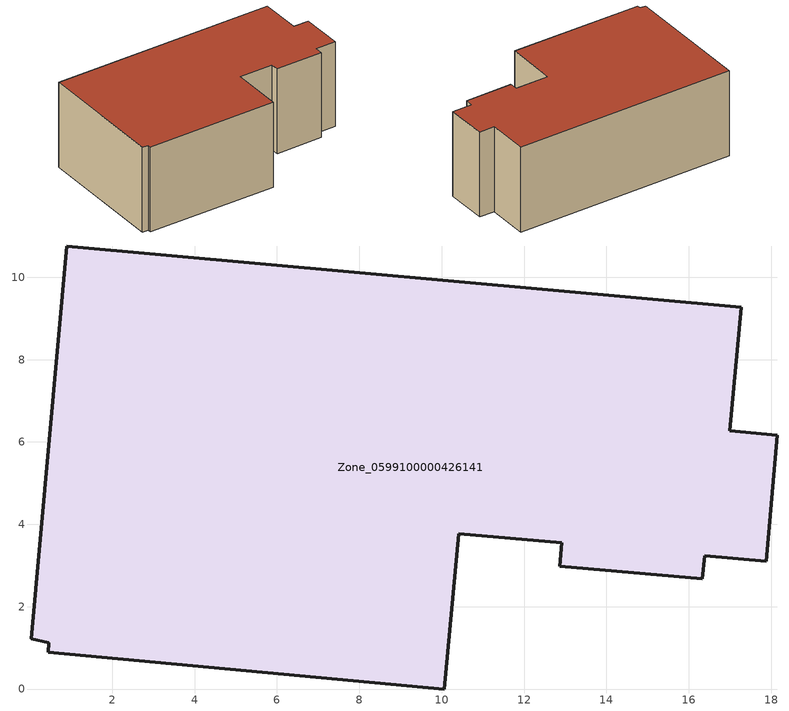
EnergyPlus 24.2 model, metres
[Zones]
Zone_0599100000426141
 floor ground (C_G): 0.03,1.22 0.9,10.76 17.28,9.27 17,6.27 18.16,6.16 17.89,3.11 16.38,3.24 16.33,2.67 12.87,2.98 12.91,3.55 10.41,3.77 10.06,0 0.44,0.89 0.46,1.12 z0
 wall outside (C_F): 17.89,3.11 18.16,6.16 17,6.27 17.28,9.27 0.9,10.76 0.03,1.22 0.46,1.12 0.44,0.89 10.06,0 10.41,3.77 12.91,3.55 12.87,2.98 16.33,2.67 16.38,3.24 17.89,3.11 z0:6.5
 roof outside (C_R): 0.9,10.76 0.03,1.22 0.46,1.12 0.44,0.89 10.06,0 10.41,3.77 12.91,3.55 12.87,2.98 16.33,2.67 16.38,3.24 17.89,3.11 18.16,6.16 17,6.27 17.28,9.27 z6.5
[BUILDING]
Pand.0599100000426141: North Axis=0; Terrain=City; Loads Convergence Tolerance Value=0.04; Temperature Convergence Tolerance Value=0.4; Solar Distribution=FullExterior; Maximum Number of Warmup Days=25; Minimum Number of Warmup Days=1
[Site:Location]
Rotterdam.The.Hague.AP_ZH_NLD Design_Conditions: Latitude=51.96; Longitude=4.45; Time Zone=1; Elevation=-4.5
[SITE:GROUNDTEMPERATURE:BUILDINGSURFACE]
18, 18, 18, 18, 18, 18, 18, 18, 18, 18, 18, 18
[MATERIAL] Thermal Absorptance=0.9; Solar Absorptance=0.7; Visible Absorptance=0.7
Name | Roughness | Thickness | Conductivity | Density | Specific Heat
G.D.2006-2014 | MediumSmooth | 0.15 | 0.06 | 540 | 1210
F.D.2006-2014 | Rough | 0.3 | 0.12 | 1920 | 840
R.D.2006-2014 | MediumRough | 0.2 | 0.08 | 1500 | 1000
[CONSTRUCTION]
C_G: G.D.2006-2014
C_F: F.D.2006-2014
C_R: R.D.2006-2014
[ZONE]
Zone_0599100000426141: Type=1; Multiplier=1; Ceiling Height=Autocalculate; Volume=Autocalculate; Floor Area=autocalculate; Part of Total Floor Area=Yes
[ZONEINFILTRATION:DESIGNFLOWRATE]
Infil_Zone_0599100000426141: Zone or ZoneList or Space or SpaceList=Zone_0599100000426141; Schedule=AlwaysOn; Design Flow Rate Calculation Method=Flow/Area; Flow Rate per Floor Area=0.0021; Constant Term Coefficient=1; Temperature Term Coefficient=0; Velocity Term Coefficient=0; Velocity Squared Term Coefficient=0
[HVACTEMPLATE:ZONE:IDEALLOADSAIRSYSTEM]
Zone_0599100000426141: Maximum Heating Supply Air Temperature=50; Minimum Cooling Supply Air Temperature=13; Maximum Heating Supply Air Humidity Ratio=0.0156; Minimum Cooling Supply Air Humidity Ratio=0.0077; Heating Limit=NoLimit; Cooling Limit=NoLimit; Dehumidification Control Type=ConstantSensibleHeatRatio; Cooling Sensible Heat Ratio=0.7; Dehumidification Setpoint=60; Humidification Control Type=None; Humidification Setpoint=30; Outdoor Air Method=None; Outdoor Air Flow Rate per Person=0.00944; Outdoor Air Flow Rate per Zone Floor Area=0; Outdoor Air Flow Rate per Zone=0; Demand Controlled Ventilation Type=None; Outdoor Air Economizer Type=NoEconomizer; Heat Recovery Type=None; Sensible Heat Recovery Effectiveness=0.7; Latent Heat Recovery Effectiveness=0.65
[ZONECONTROL:THERMOSTAT]
ThermostatControl_Zone_0599100000426141: Zone or ZoneList=Zone_0599100000426141; Control Type Schedule=DualSetpointControlType; Control 1=Thermostat_Zone_0599100000426141; Temperature Difference Between Cutout And Setpoint=0
[THERMOSTATSETPOINT:DUALSETPOINT]
Thermostat_Zone_0599100000426141: Heating Setpoint Temperature Schedule=HeatingSetpoint_Zone_0599100000426141; Cooling Setpoint Temperature Schedule=CoolingSetpoint_Zone_0599100000426141
[SCHEDULE:COMPACT]
HeatingSetpoint_Zone_0599100000426141: Through: 12/31, For: AllDays, Until: 24:00, 21
CoolingSetpoint_Zone_0599100000426141: Through: 12/31, For: AllDays, Until: 24:00, 24
DualSetpointControlType: Through: 12/31, For: AllDays, Until: 24:00, 4
AlwaysOn: Through: 12/31, For: AllDays, Until: 24:00, 1
